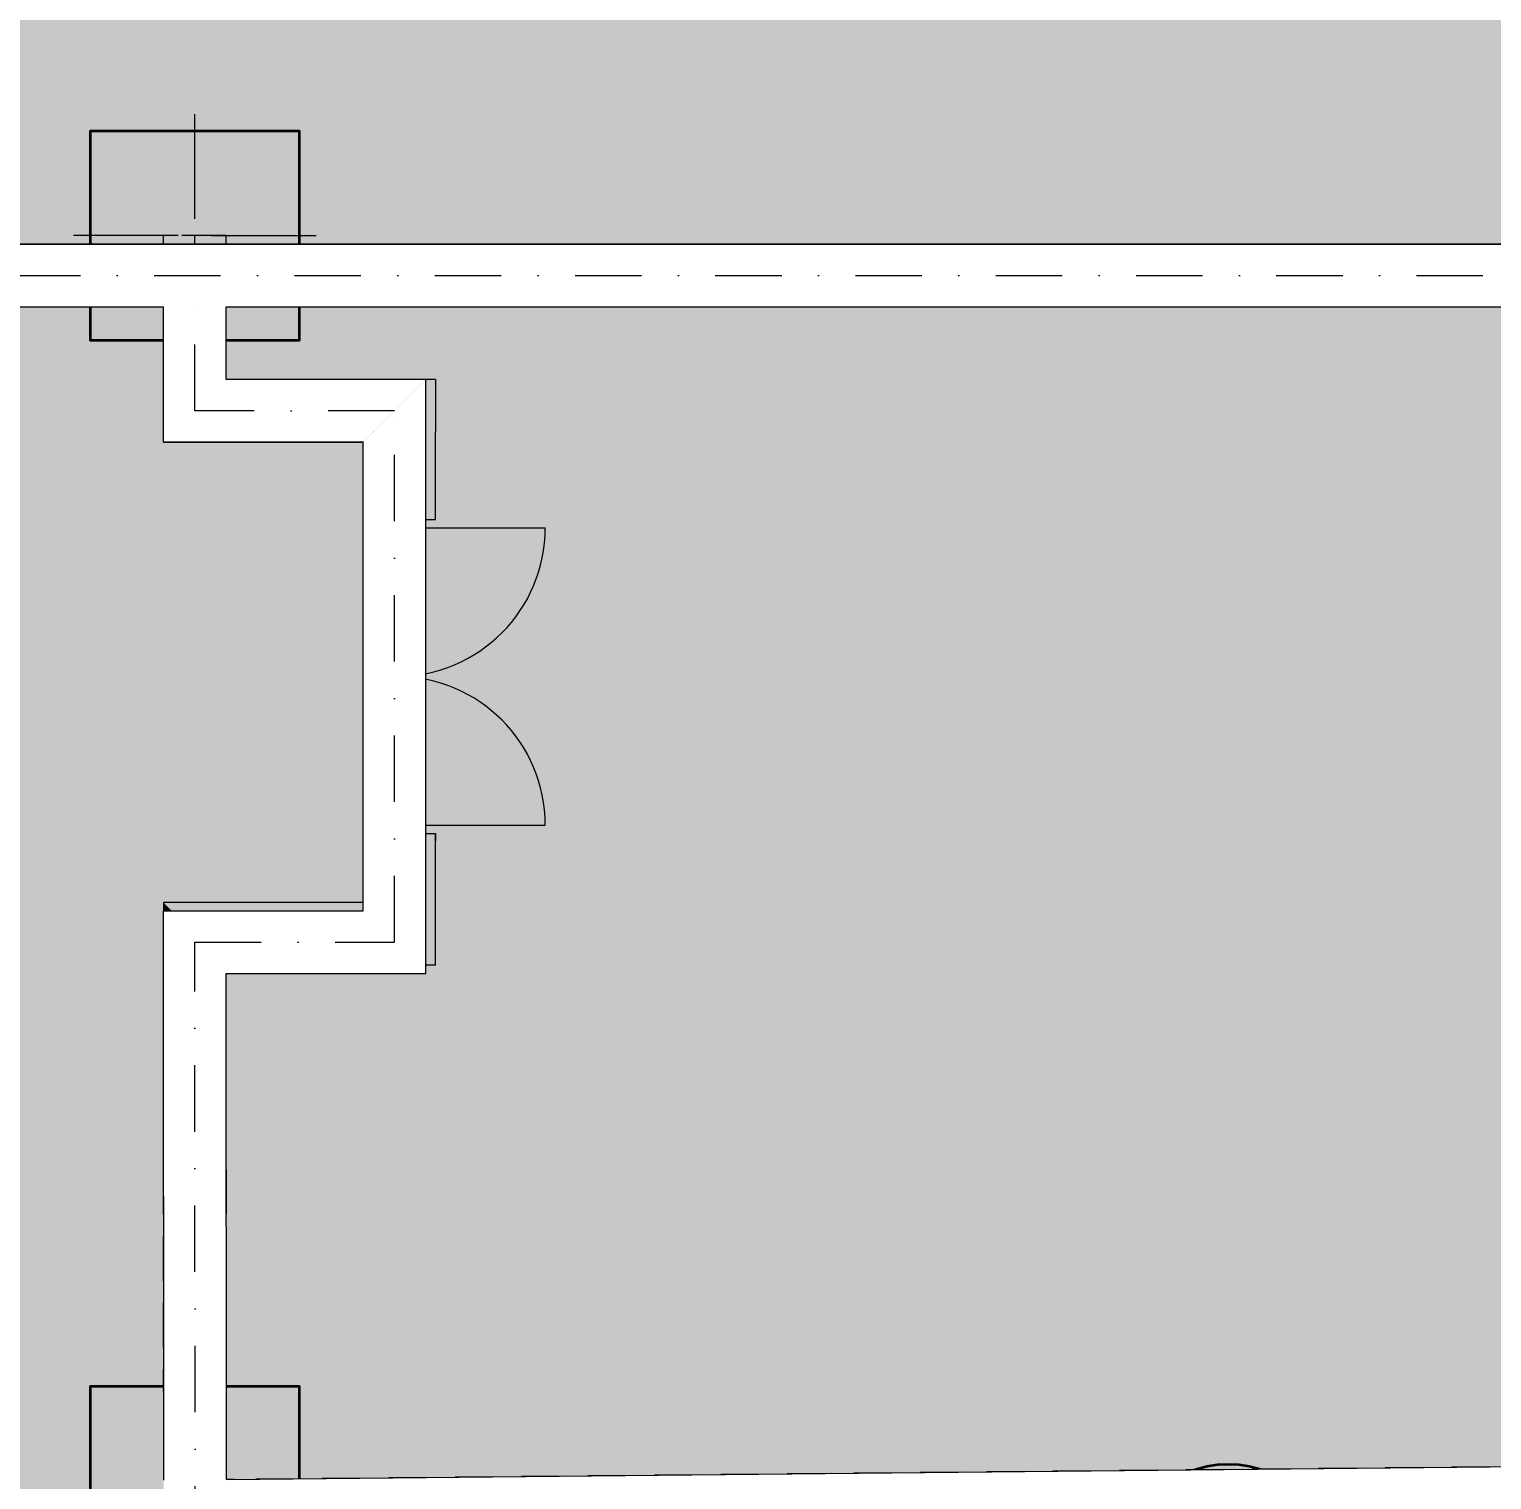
# Model space of a CAD drawing. Header units: millimetres. Extents: x -31264 to 69937, y -40802 to 59035.
# Drawn here: x -8392 to -1401, y 20062 to 26994 of the extents above; entities that cross this region are included whole.
import ezdxf
from ezdxf.enums import TextEntityAlignment as Align

# ---------------------------------------------------------------- set-up
doc = ezdxf.new("R2010")
doc.units = ezdxf.units.MM
doc.header["$MEASUREMENT"] = 0
for name, pattern in [('Dot & Dashed', [670.277762, 317.5, -176.388889, 0, -176.388874]), ('Hidden Line', [317.5, 211.666667, -105.833333]), ('Wipeout_Contour', [1000, 0, -1000])]:
    doc.linetypes.add(name, pattern=pattern)
for name, color, linetype in [('ARCHICAD Zone Stamps', 7, 'Continuous'), ('Model Unit - Zone', 7, 'Continuous'), ('Site & Landscape - Terrain', 7, 'Continuous'), ('Structural - Bearing', 7, 'Continuous'), ('Structural - Grid', 7, 'Continuous')]:
    doc.layers.add(name, color=color, linetype=linetype)
doc.styles.add('GENERATED_STYLE_1', font='arial.ttf')

# ---------------------------------------------------------------- blocks, each defined once
blk = doc.blocks.new('Corridor_04_4', base_point=(-9000, 17505.7))
at = {"layer": 'Model Unit - Zone', "linetype": 'Continuous', "lineweight": 0, "true_color": 0xfdf2d0}
blk.add_hatch(color=254, dxfattribs=at).paths.add_polyline_path([(-14941.4, 25967.5), (-10233, 25967.5), (-10233, 26467.5), (-9233, 26467.5), (-9233, 25467.5), (-9550, 25467.5), (-9550, 20317.5), (-9200, 20317.5), (-9200, 19317.5), (-9550, 19317.5), (-9550, 14507.5), (-9200, 14507.5), (-9200, 14157.5), (-8100, 14157.5), (-8100, 14507.5), (-7750, 14507.5), (-7750, 14745.7), (-6750, 14745.7), (-6750, 16945.7), (-7750, 16945.7), (-7750, 19507.5), (-8100, 19507.5), (-8100, 20507.5), (-7750, 20507.5), (-7750, 22820.6), (-6750, 22820.6), (-6750, 25020.6), (-7750, 25020.6), (-7750, 25507.5), (-8100, 25507.5), (-8100, 26507.5), (-7100, 26507.5), (-7100, 25967.5), (1500, 25967.5), (1500, 26317.5), (1750, 26317.5), (1750, 27817.5), (1372.8, 27817.5), (1372.8, 28167.5), (-8000, 28167.5), (-8000, 27817.5), (-9000, 27817.5), (-9000, 28167.5), (-14591.4, 28167.5), (-14591.4, 27817.5), (-14941.4, 27817.5)])
at = {"layer": 'ARCHICAD Zone Stamps', "color": 5, "lineweight": 25, "style": 'GENERATED_STYLE_1'}
for tag, p in [('DUMMY_849', (-7816.8, 18330.7)), ('ROOM_NAME', (-10183.2, 18262.1)), ('DUMMY_850', (-7816.8, 17741.4)), ('ROOM_NUMBER', (-10183.2, 17672.8)), ('measuredAreaCode', (-10183.2, 17083.5))]:
    blk.add_attdef(tag, text='', height=300, dxfattribs=at).set_placement(p, align=Align.TOP_LEFT)
blk = doc.blocks.new('Laboratory_07_6', base_point=(-2801.3, 21138.5))
at = {"layer": 'Model Unit - Zone', "linetype": 'Continuous', "lineweight": 0, "true_color": 0xe2a1a3}
for points in [[(-7450, 17245.7), (-6450, 17245.7), (-6450, 14445.7), (-7100, 14445.7), (-7100, 14157.5), (1500, 14157.5), (1500, 14507.5), (1750, 14507.5), (1750, 19507.5), (1500, 19507.5), (1500, 20507.5), (1750, 20507.5), (1750, 25317.5), (1500, 25317.5), (1500, 25667.5), (-7100, 25667.5), (-7100, 25507.5), (-7450, 25507.5), (-7450, 25320.6), (-6450, 25320.6), (-6450, 22520.6), (-7450, 22520.6), (-7450, 20507.5), (-7100, 20507.5), (-7100, 19507.5), (-7450, 19507.5)], [(-6635, 24651), (-6635, 23151), (-6450, 23151), (-6450, 24651)]]:
    blk.add_hatch(color=241, dxfattribs=at).paths.add_polyline_path(points)
at = {"layer": 'ARCHICAD Zone Stamps', "color": 5, "lineweight": 25, "insert": (-3479.8, 20716.3), "char_height": 300, "attachment_point": 1, "style": 'GENERATED_STYLE_1'}
blk.add_mtext('\\A1;{\\pql;\\pt0,4600;\\fArial|b0|i0|c0|p34;99.638\\fArial|b0|i0|c0|p34;\\A1{\\H.66x;\\S^  ;}\\fArial|b0|i0|c0|p34; m\\fArial|b0|i0|c0|p34;\\A1{\\H.66x;\\S2^  ;}}', dxfattribs=at)
at = {"layer": 'ARCHICAD Zone Stamps', "color": 5, "lineweight": 25, "style": 'GENERATED_STYLE_1'}
for tag, p in [('DUMMY_849', (-1618, 21963.5)), ('ROOM_NAME', (-3984.5, 21894.9)), ('DUMMY_850', (-1618, 21374.2)), ('ROOM_NUMBER', (-3984.5, 21305.6)), ('measuredAreaCode', (-3984.5, 20716.3))]:
    blk.add_attdef(tag, text='', height=300, dxfattribs=at).set_placement(p, align=Align.TOP_LEFT)
blk = doc.blocks.new('Mesh_1', base_point=(-31264.1, 46149.3))
at = {"color": 254, "linetype": 'Wipeout_Contour', "lineweight": 0, "ltscale": 258748.646944}
blk.add_wipeout([(-31264.1, 46149.3), (-31264.1, -40802.1), (62056.3, -40802.1), (62056.3, 46149.3)], dxfattribs=at).dxf.layer = 'Site & Landscape - Terrain'
at = {"layer": 'Site & Landscape - Terrain', "linetype": 'Continuous', "lineweight": 13, "true_color": 0xa2a233}
h = blk.add_hatch(dxfattribs=at)
h.set_pattern_fill('Grass', color=55, style=0, pattern_type=2)
h.set_pattern_definition([(90, (0, 0), (-600, 0), [86.6025, -259.8076]), (90, (300, 173.2), (-600, 0), [86.6025, -259.8076]), (30, (0, 0), (-300, 519.6152), [86.6025, -259.8076]), (30, (0, 346.4), (-300, 519.6152), [86.6025, -259.8076]), (150, (0, 0), (300, 519.6152), [86.6025, -259.8076]), (150, (0, 346.4), (300, 519.6152), [86.6025, -259.8076])])
h.paths.add_polyline_path([(-31264.1, 46149.3), (-31264.1, -40802.1), (62056.3, -40802.1), (62056.3, 46149.3)])
blk = doc.blocks.new('Slab_1', base_point=(-15091.4, 25667.5))
at = {"layer": 'Structural - Bearing', "color": 123, "linetype": 'Continuous', "lineweight": 20, "true_color": 0x71cebe, "flags": 128}
blk.add_lwpolyline([(-15091.4, 25667.5), (36813.8, 25967.5), (36779, 35494.3), (31778.9, 35476), (31710.5, 38317.5), (-8515.6, 38317.5), (-8500, 35520.7), (-15091.4, 35470.8)], close=True, dxfattribs=at)
blk = doc.blocks.new('Slab_4', base_point=(-17329.5, -4092.5))
at = {"layer": 'Structural - Bearing', "color": 123, "linetype": 'Continuous', "lineweight": 20, "true_color": 0x71cebe, "flags": 128}
blk.add_lwpolyline([(-17329.5, -4092.5), (2000, -4092.5), (2000, 25967.5), (-17329.5, 25967.5)], close=True, dxfattribs=at)
blk = doc.blocks.new('Wall_12', base_point=(2000, 25817.5))
at = {"layer": 'Structural - Bearing', "linetype": 'Continuous', "lineweight": 0, "true_color": 0x353329}
blk.add_hatch(color=250, dxfattribs=at).paths.add_polyline_path([(-7100, 25967.5), (-7100, 25917.5), (1500, 25917.5), (1500, 25967.5)])
at = {"layer": 'Structural - Bearing', "linetype": 'Continuous', "lineweight": 0, "true_color": 0x5a512e}
blk.add_hatch(color=59, dxfattribs=at).paths.add_polyline_path([(-7100, 25917.5), (-7100, 25667.5), (1500, 25667.5), (1500, 25917.5)])
at = {"layer": 'Structural - Bearing', "color": 7, "linetype": 'Continuous', "lineweight": 20}
blk.add_line((1500, 25917.5), (-7100, 25917.5), dxfattribs=at)
at = {"layer": 'Structural - Bearing', "color": 251, "linetype": 'Continuous', "lineweight": 13, "true_color": 0x6a6a6a, "flags": 128}
blk.add_lwpolyline([(1500, 25967.5), (-7100, 25967.5)], dxfattribs=at)
at = {"layer": 'Structural - Bearing', "color": 7, "linetype": 'Continuous', "lineweight": 20, "flags": 128}
blk.add_lwpolyline([(-7100, 25667.5), (1500, 25667.5)], dxfattribs=at)
blk = doc.blocks.new('Wall_46', base_point=(-7600, 17095.7))
at = {"layer": 'Structural - Bearing', "linetype": 'Continuous', "lineweight": 0, "true_color": 0x5a512e}
for points in [[(-7750, 22770.6), (-7750, 22520.6), (-7500, 22520.6), (-7500, 22570.6), (-7700, 22770.6)], [(-7500, 22770.6), (-7700, 22770.6), (-7500, 22570.6)], [(-7500, 22520.6), (-7750, 22520.6), (-7750, 20507.5), (-7500, 20507.5)], [(-7750, 19507.5), (-7750, 17195.7), (-7500, 17195.7), (-7500, 19507.5)]]:
    blk.add_hatch(color=59, dxfattribs=at).paths.add_polyline_path(points)
at = {"layer": 'Structural - Bearing', "linetype": 'Continuous', "lineweight": 0, "true_color": 0x353329}
for points in [[(-7450, 22520.6), (-7500, 22520.6), (-7500, 20507.5), (-7450, 20507.5)], [(-7500, 19507.5), (-7500, 17245.7), (-7450, 17245.7), (-7450, 19507.5)]]:
    blk.add_hatch(color=250, dxfattribs=at).paths.add_polyline_path(points)
at = {"layer": 'Structural - Bearing', "color": 7, "linetype": 'Continuous', "lineweight": 20}
for p, q in [((-7750, 22770.6), (-7700, 22770.6)), ((-7500, 22770.6), (-7700, 22770.6)), ((-7500, 22520.6), (-7450, 22520.6)), ((-7500, 20507.5), (-7500, 22520.6)), ((-7500, 17245.7), (-7500, 19507.5)), ((-7500, 17245.7), (-7500, 17195.7))]:
    blk.add_line(p, q, dxfattribs=at)
at = {"layer": 'Structural - Bearing', "color": 7, "linetype": 'Continuous', "lineweight": 20, "flags": 128}
for points in [[(-7750, 22770.6), (-7750, 20507.5)], [(-7750, 19507.5), (-7750, 17195.7)]]:
    blk.add_lwpolyline(points, dxfattribs=at)
at = {"layer": 'Structural - Bearing', "color": 251, "linetype": 'Continuous', "lineweight": 13, "true_color": 0x6a6a6a, "flags": 128}
for points in [[(-7450, 20507.5), (-7450, 22520.6)], [(-7450, 17245.7), (-7450, 19507.5)]]:
    blk.add_lwpolyline(points, dxfattribs=at)
blk = doc.blocks.new('Wall_47', base_point=(-7600, 25170.6))
at = {"layer": 'Structural - Bearing', "linetype": 'Continuous', "lineweight": 0, "true_color": 0x5a512e}
for points in [[(-7750, 25320.6), (-7750, 25070.6), (-7700, 25070.6), (-7500, 25270.6), (-7500, 25320.6)], [(-7500, 25270.6), (-7450, 25320.6), (-7500, 25320.6)], [(-6700, 25320.6), (-7450, 25320.6), (-7500, 25270.6), (-7500, 25070.6), (-6700, 25070.6)], [(-6700, 25070.6), (-6450, 25070.6), (-6450, 25320.6)], [(-6700, 25320.6), (-6700, 25070.6), (-6450, 25320.6)], [(-7500, 25270.6), (-7700, 25070.6), (-7500, 25070.6)]]:
    blk.add_hatch(color=59, dxfattribs=at).paths.add_polyline_path(points)
at = {"layer": 'Structural - Bearing', "linetype": 'Continuous', "lineweight": 0, "true_color": 0x353329}
for points in [[(-7700, 25070.6), (-7750, 25070.6), (-7750, 25020.6)], [(-6750, 25070.6), (-7700, 25070.6), (-7750, 25020.6), (-6750, 25020.6)], [(-6750, 25020.6), (-6700, 25020.6), (-6700, 25070.6)], [(-6750, 25070.6), (-6750, 25020.6), (-6700, 25070.6)]]:
    blk.add_hatch(color=250, dxfattribs=at).paths.add_polyline_path(points)
at = {"layer": 'Structural - Bearing', "color": 7, "linetype": 'Continuous', "lineweight": 20}
for p, q in [((-7500, 25320.6), (-7450, 25320.6)), ((-7750, 25070.6), (-7700, 25070.6)), ((-7700, 25070.6), (-7500, 25070.6)), ((-7500, 25070.6), (-6700, 25070.6)), ((-6700, 25020.6), (-6700, 25070.6))]:
    blk.add_line(p, q, dxfattribs=at)
at = {"layer": 'Structural - Bearing', "color": 7, "linetype": 'Continuous', "lineweight": 20, "flags": 128}
for points in [[(-7750, 25070.6), (-7750, 25320.6)], [(-6450, 25320.6), (-7450, 25320.6)], [(-6450, 25320.6), (-6450, 25070.6)]]:
    blk.add_lwpolyline(points, dxfattribs=at)
at = {"layer": 'Structural - Bearing', "color": 251, "linetype": 'Continuous', "lineweight": 13, "true_color": 0x6a6a6a, "flags": 128}
for points in [[(-7750, 25020.6), (-7750, 25070.6)], [(-7750, 25020.6), (-6750, 25020.6)]]:
    blk.add_lwpolyline(points, dxfattribs=at)
blk = doc.blocks.new('Double Door 24_4')
at = {"layer": 'Structural - Bearing', "linetype": 'Continuous', "lineweight": 0, "true_color": 0xffffff}
for points in [[(-750, -115), (-710, -115), (-710, 0), (-750, 0)], [(750, 0), (710, 0), (710, -115), (750, -115)]]:
    blk.add_hatch(color=7, dxfattribs=at).paths.add_polyline_path(points)
at = {"layer": 'Structural - Bearing', "color": 30, "linetype": 'Continuous', "lineweight": 18, "true_color": 0xff6600}
for p, q in [((-710, 0), (-710, 710)), ((710, 0), (710, 710))]:
    blk.add_line(p, q, dxfattribs=at)
at = {"layer": 'Structural - Bearing', "color": 7, "linetype": 'Continuous', "lineweight": 20}
for p, q in [((-750, 185), (-787, 185)), ((-750, 185), (-787, 185)), ((-750, 0), (-750, 185)), ((-750, 0), (-750, 185)), ((750, 0), (750, 185)), ((750, 0), (750, 185)), ((750, 185), (787, 185)), ((750, 185), (787, 185)), ((-750, -65), (-750, 0)), ((-750, -65), (-750, 0)), ((750, -65), (750, 0)), ((750, -65), (750, 0))]:
    blk.add_line(p, q, dxfattribs=at)
at = {"layer": 'Structural - Bearing', "color": 30, "linetype": 'Continuous', "lineweight": 20, "true_color": 0xff6600}
for p, q in [((-710, 0), (-750, 0)), ((-750, 0), (-750, -115)), ((-710, -115), (-710, 0)), ((750, 0), (710, 0)), ((710, 0), (710, -115)), ((750, -115), (750, 0)), ((-750, -115), (-710, -115)), ((710, -115), (750, -115))]:
    blk.add_line(p, q, dxfattribs=at)
at = {"layer": 'Structural - Bearing', "color": 251, "linetype": 'Continuous', "lineweight": 13, "true_color": 0x6a6a6a}
for p, q in [((-750, -115), (-750, -65)), ((-750, -115), (-750, -65)), ((750, -115), (750, -65)), ((750, -115), (750, -65)), ((-750, -115), (-787, -115)), ((-750, -115), (-787, -115)), ((750, -115), (787, -115)), ((750, -115), (787, -115))]:
    blk.add_line(p, q, dxfattribs=at)
at = {"layer": 'Structural - Bearing', "color": 30, "linetype": 'Continuous', "lineweight": 18, "true_color": 0xff6600}
for centre, start, end in [((-710, 0), 0, 90), ((710, 0), 90, 180)]:
    blk.add_arc(centre, 710, start, end, dxfattribs=at)
blk = doc.blocks.new('Wall_48', base_point=(-6600, 25170.6))
at = {"layer": 'Structural - Bearing', "linetype": 'Continuous', "lineweight": 0, "true_color": 0x5a512e}
for points in [[(-6700, 25070.6), (-6700, 24651), (-6450, 24651), (-6450, 25070.6)], [(-6700, 22770.6), (-6450, 22770.6), (-6450, 23151), (-6700, 23151)], [(-6700, 22770.6), (-6700, 22520.6), (-6450, 22520.6)], [(-6450, 22770.6), (-6700, 22770.6), (-6450, 22520.6)]]:
    blk.add_hatch(color=59, dxfattribs=at).paths.add_polyline_path(points)
at = {"layer": 'Structural - Bearing', "linetype": 'Continuous', "lineweight": 0, "true_color": 0x353329}
for points in [[(-6700, 25020.6), (-6750, 25020.6), (-6750, 24651), (-6700, 24651)], [(-6750, 22820.6), (-6700, 22820.6), (-6700, 23151), (-6750, 23151)], [(-6750, 22820.6), (-6750, 22770.6), (-6700, 22770.6)], [(-6700, 22820.6), (-6750, 22820.6), (-6700, 22770.6)]]:
    blk.add_hatch(color=250, dxfattribs=at).paths.add_polyline_path(points)
at = {"layer": 'Structural - Bearing', "color": 7, "linetype": 'Continuous', "lineweight": 20}
for p, q in [((-6700, 25020.6), (-6700, 25070.6)), ((-6700, 25020.6), (-6700, 24651)), ((-6450, 24651), (-6450, 24688)), ((-6700, 24651), (-6635, 24651)), ((-6635, 24651), (-6450, 24651)), ((-6700, 23151), (-6700, 22770.6)), ((-6700, 23151), (-6635, 23151)), ((-6635, 23151), (-6450, 23151)), ((-6450, 23151), (-6450, 23114)), ((-6750, 22770.6), (-6700, 22770.6))]:
    blk.add_line(p, q, dxfattribs=at)
at = {"layer": 'Structural - Bearing', "color": 251, "linetype": 'Continuous', "lineweight": 13, "true_color": 0x6a6a6a}
for p, q in [((-6750, 24651), (-6750, 24688)), ((-6750, 24651), (-6700, 24651)), ((-6750, 23151), (-6750, 23114)), ((-6750, 23151), (-6700, 23151))]:
    blk.add_line(p, q, dxfattribs=at)
at = {"layer": 'Structural - Bearing', "color": 7, "linetype": 'Continuous', "lineweight": 20, "flags": 128}
for points in [[(-6450, 24651), (-6450, 25070.6)], [(-6450, 22520.6), (-6450, 23151)], [(-6450, 22520.6), (-6700, 22520.6)]]:
    blk.add_lwpolyline(points, dxfattribs=at)
at = {"layer": 'Structural - Bearing', "color": 251, "linetype": 'Continuous', "lineweight": 13, "true_color": 0x6a6a6a, "flags": 128}
for points in [[(-6750, 25020.6), (-6750, 24651)], [(-6750, 23151), (-6750, 22820.6)]]:
    blk.add_lwpolyline(points, dxfattribs=at)
at = {"layer": 'Structural - Bearing', "color": 21, "linetype": 'Continuous', "lineweight": 18, "true_color": 0xff9955, "zscale": 1000, "rotation": 270}
blk.add_blockref('Double Door 24_4', (-6635, 23901), dxfattribs=at)
blk = doc.blocks.new('Wall_49', base_point=(-6600, 22670.6))
at = {"layer": 'Structural - Bearing', "linetype": 'Continuous', "lineweight": 0, "true_color": 0x353329}
for points in [[(-7750, 22770.6), (-7700, 22770.6), (-7750, 22820.6)], [(-6750, 22820.6), (-7750, 22820.6), (-7700, 22770.6), (-6750, 22770.6)]]:
    blk.add_hatch(color=250, dxfattribs=at).paths.add_polyline_path(points)
at = {"layer": 'Structural - Bearing', "linetype": 'Continuous', "lineweight": 0, "true_color": 0x5a512e}
for points in [[(-7500, 22570.6), (-7450, 22520.6), (-6700, 22520.6), (-6700, 22770.6), (-7500, 22770.6)], [(-7450, 22520.6), (-7500, 22570.6), (-7500, 22520.6)]]:
    blk.add_hatch(color=59, dxfattribs=at).paths.add_polyline_path(points)
at = {"layer": 'Structural - Bearing', "color": 7, "linetype": 'Continuous', "lineweight": 20}
for p, q in [((-7750, 22770.6), (-7700, 22770.6)), ((-7500, 22770.6), (-7700, 22770.6)), ((-6750, 22770.6), (-7500, 22770.6)), ((-6750, 22770.6), (-6700, 22770.6)), ((-7500, 22520.6), (-7450, 22520.6))]:
    blk.add_line(p, q, dxfattribs=at)
at = {"layer": 'Structural - Bearing', "color": 251, "linetype": 'Continuous', "lineweight": 13, "true_color": 0x6a6a6a, "flags": 128}
for points in [[(-7750, 22820.6), (-7750, 22770.6)], [(-6750, 22820.6), (-7750, 22820.6)]]:
    blk.add_lwpolyline(points, dxfattribs=at)
at = {"layer": 'Structural - Bearing', "color": 7, "linetype": 'Continuous', "lineweight": 20, "flags": 128}
blk.add_lwpolyline([(-7450, 22520.6), (-6700, 22520.6)], dxfattribs=at)
blk = doc.blocks.new('Wall_50', base_point=(-7600, 25170.6))
at = {"layer": 'Structural - Bearing', "linetype": 'Continuous', "lineweight": 0, "true_color": 0x5a512e}
blk.add_hatch(color=59, dxfattribs=at).paths.add_polyline_path([(-7750, 25320.6), (-7500, 25320.6), (-7500, 25507.5), (-7750, 25507.5)])
at = {"layer": 'Structural - Bearing', "linetype": 'Continuous', "lineweight": 0, "true_color": 0x353329}
blk.add_hatch(color=250, dxfattribs=at).paths.add_polyline_path([(-7500, 25320.6), (-7450, 25320.6), (-7450, 25507.5), (-7500, 25507.5)])
at = {"layer": 'Structural - Bearing', "color": 7, "linetype": 'Continuous', "lineweight": 20}
for q in [(-7500, 25507.5), (-7450, 25320.6)]:
    blk.add_line((-7500, 25320.6), q, dxfattribs=at)
at = {"layer": 'Structural - Bearing', "color": 7, "linetype": 'Continuous', "lineweight": 20, "flags": 128}
blk.add_lwpolyline([(-7750, 25507.5), (-7750, 25320.6)], dxfattribs=at)
at = {"layer": 'Structural - Bearing', "color": 251, "linetype": 'Continuous', "lineweight": 13, "true_color": 0x6a6a6a, "flags": 128}
blk.add_lwpolyline([(-7450, 25320.6), (-7450, 25507.5)], dxfattribs=at)
blk = doc.blocks.new('Column_9', base_point=(-7600, 26007.5))
at = {"layer": 'Structural - Bearing', "linetype": 'Continuous', "lineweight": 0, "true_color": 0x5a512e}
for points in [[(-8100, 26507.5), (-8100, 25507.5), (-7750, 25507.5), (-7750, 25667.5), (-7850, 25667.5), (-7850, 25917.5), (-7100, 25917.5), (-7100, 26507.5)], [(-7850, 25667.5), (-7750, 25667.5), (-7500, 25667.5), (-7100, 25667.5), (-7100, 25917.5), (-7850, 25917.5)], [(-7750, 25507.5), (-7500, 25507.5), (-7500, 25667.5), (-7750, 25667.5)], [(-7500, 25667.5), (-7500, 25507.5), (-7100, 25507.5), (-7100, 25667.5)]]:
    blk.add_hatch(color=59, dxfattribs=at).paths.add_polyline_path(points)
at = {"layer": 'Structural - Bearing', "color": 1, "linetype": 'Continuous', "lineweight": 0}
for p, q in [((-7600, 26087.5), (-7600, 26587.5)), ((-7680, 26007.5), (-8180, 26007.5)), ((-7520, 26007.5), (-7020, 26007.5)), ((-7600, 25927.5), (-7600, 25427.5))]:
    blk.add_line(p, q, dxfattribs=at)
at = {"layer": 'Structural - Bearing', "color": 14, "linetype": 'Continuous', "lineweight": 35, "true_color": 0xa80f02, "flags": 128}
for points in [[(-7100, 25917.5), (-7100, 26507.5), (-8100, 26507.5), (-8100, 25507.5), (-7750, 25507.5)], [(-7500, 25507.5), (-7100, 25507.5), (-7100, 25667.5)]]:
    blk.add_lwpolyline(points, dxfattribs=at)
at = {"layer": 'Structural - Bearing', "color": 1, "linetype": 'Continuous', "lineweight": 0}
blk.add_point((-7600, 26007.5), dxfattribs=at)
blk = doc.blocks.new('Column_10', base_point=(-7600, 20007.5))
at = {"layer": 'Structural - Bearing', "linetype": 'Continuous', "lineweight": 0, "true_color": 0x5a512e}
for points in [[(-8100, 19507.5), (-7750, 19507.5), (-7750, 20507.5), (-8100, 20507.5)], [(-7500, 20507.5), (-7750, 20507.5), (-7750, 19507.5), (-7500, 19507.5)], [(-7500, 19507.5), (-7100, 19507.5), (-7100, 20507.5), (-7500, 20507.5)]]:
    blk.add_hatch(color=59, dxfattribs=at).paths.add_polyline_path(points)
at = {"layer": 'Structural - Bearing', "color": 1, "linetype": 'Continuous', "lineweight": 0}
for p, q in [((-7600, 20087.5), (-7600, 20587.5)), ((-7680, 20007.5), (-8180, 20007.5)), ((-7520, 20007.5), (-7020, 20007.5)), ((-7600, 19927.5), (-7600, 19427.5))]:
    blk.add_line(p, q, dxfattribs=at)
at = {"layer": 'Structural - Bearing', "color": 14, "linetype": 'Continuous', "lineweight": 35, "true_color": 0xa80f02, "flags": 128}
for points in [[(-7750, 20507.5), (-8100, 20507.5), (-8100, 19507.5), (-7750, 19507.5)], [(-7500, 19507.5), (-7100, 19507.5), (-7100, 20507.5), (-7500, 20507.5)]]:
    blk.add_lwpolyline(points, dxfattribs=at)
at = {"layer": 'Structural - Bearing', "color": 1, "linetype": 'Continuous', "lineweight": 0}
blk.add_point((-7600, 20007.5), dxfattribs=at)
blk = doc.blocks.new('Standard grid marker')
at = {"layer": 'Structural - Grid', "color": 7, "linetype": 'Continuous', "lineweight": 35}
blk.add_circle((-500, 0), 500, dxfattribs=at)
at = {"layer": 'Structural - Grid', "color": 7, "lineweight": 13, "style": 'GENERATED_STYLE_1'}
blk.add_attdef('AC_MarkerText_1', text='', height=350, dxfattribs=at).set_placement((-500, 175), align=Align.TOP_CENTER)
blk = doc.blocks.new('Beam_7', base_point=(-7597.6, 17033.1))
at = {"layer": 'Structural - Bearing', "color": 132, "linetype": 'Hidden Line', "lineweight": 20, "true_color": 0x00bfbf}
for p, q in [((-7748.9, 20061), (-7750.1, 22781.4)), ((-7448.9, 20063.9), (-7449.9, 22481.4)), ((-7747.6, 16883.1), (-7748.8, 19761)), ((-7447.7, 17183.1), (-7448.8, 19763.9))]:
    blk.add_line(p, q, dxfattribs=at)
at = {"layer": 'Structural - Bearing', "color": 123, "linetype": 'Dot & Dashed', "lineweight": 20, "true_color": 0x71cebe}
blk.add_line((-7597.6, 17033.1), (-7600, 22631.4), dxfattribs=at)
blk = doc.blocks.new('Beam_8', base_point=(-7600, 22631.4))
at = {"layer": 'Structural - Bearing', "color": 132, "linetype": 'Hidden Line', "lineweight": 20, "true_color": 0x00bfbf}
for p, q in [((-7750.1, 22781.4), (-6795.6, 22781.4)), ((-7449.9, 22481.4), (-6495.6, 22481.4))]:
    blk.add_line(p, q, dxfattribs=at)
at = {"layer": 'Structural - Bearing', "color": 123, "linetype": 'Dot & Dashed', "lineweight": 20, "true_color": 0x71cebe}
blk.add_line((-7600, 22631.4), (-6645.6, 22631.4), dxfattribs=at)
blk = doc.blocks.new('Beam_9', base_point=(-6645.6, 22631.4))
at = {"layer": 'Structural - Bearing', "color": 132, "linetype": 'Hidden Line', "lineweight": 20, "true_color": 0x00bfbf}
for p, q in [((-6495.6, 22481.4), (-6495.6, 25320.6)), ((-6795.6, 22781.4), (-6795.6, 25020.6))]:
    blk.add_line(p, q, dxfattribs=at)
at = {"layer": 'Structural - Bearing', "color": 123, "linetype": 'Dot & Dashed', "lineweight": 20, "true_color": 0x71cebe}
blk.add_line((-6645.6, 22631.4), (-6645.6, 25170.6), dxfattribs=at)
blk = doc.blocks.new('Beam_10', base_point=(-6645.6, 25170.6))
at = {"layer": 'Structural - Bearing', "color": 132, "linetype": 'Hidden Line', "lineweight": 20, "true_color": 0x00bfbf}
for p, q in [((-6495.6, 25320.6), (-7450, 25320.6)), ((-6795.6, 25020.6), (-7750, 25020.6))]:
    blk.add_line(p, q, dxfattribs=at)
at = {"layer": 'Structural - Bearing', "color": 123, "linetype": 'Dot & Dashed', "lineweight": 20, "true_color": 0x71cebe}
blk.add_line((-6645.6, 25170.6), (-7600, 25170.6), dxfattribs=at)
blk = doc.blocks.new('Beam_11', base_point=(-7600, 25170.6))
at = {"layer": 'Structural - Bearing', "color": 132, "linetype": 'Hidden Line', "lineweight": 20, "true_color": 0x00bfbf}
for p, q in [((-7750, 25967.5), (-7750, 26007.5)), ((-7450, 26007.5), (-7750, 26007.5)), ((-7450, 25967.5), (-7450, 26007.5)), ((-7750, 25020.6), (-7750, 25667.5)), ((-7450, 25320.6), (-7450, 25667.5))]:
    blk.add_line(p, q, dxfattribs=at)
at = {"layer": 'Structural - Bearing', "color": 123, "linetype": 'Dot & Dashed', "lineweight": 20, "true_color": 0x71cebe}
blk.add_line((-7600, 25170.6), (-7600, 26007.5), dxfattribs=at)
blk = doc.blocks.new('Beam_12', base_point=(-7600, 25817.5))
at = {"layer": 'Structural - Bearing', "color": 132, "linetype": 'Hidden Line', "lineweight": 20, "true_color": 0x00bfbf}
for p, q in [((-7450, 25967.5), (1776, 25967.5)), ((-7450, 25667.5), (1779.8, 25667.5))]:
    blk.add_line(p, q, dxfattribs=at)
at = {"layer": 'Structural - Bearing', "color": 123, "linetype": 'Dot & Dashed', "lineweight": 20, "true_color": 0x71cebe}
blk.add_line((-7600, 25817.5), (39791.4, 25817.5), dxfattribs=at)
blk = doc.blocks.new('Beam_33', base_point=(-15091.4, 25817.5))
at = {"layer": 'Structural - Bearing', "color": 132, "linetype": 'Hidden Line', "lineweight": 20, "true_color": 0x00bfbf}
for p, q in [((-14941.4, 25967.5), (-9733, 25967.5)), ((-9583, 25967.5), (-7750, 25967.5)), ((-14941.4, 25667.5), (-9882.7, 25667.5)), ((-9582.7, 25667.5), (-7750, 25667.5))]:
    blk.add_line(p, q, dxfattribs=at)
at = {"layer": 'Structural - Bearing', "color": 123, "linetype": 'Dot & Dashed', "lineweight": 20, "true_color": 0x71cebe}
blk.add_line((-15091.4, 25817.5), (-7600, 25817.5), dxfattribs=at)
blk = doc.blocks.new('Beam_36', base_point=(1943.1, 20007))
at = {"layer": 'Structural - Bearing', "color": 132, "linetype": 'Hidden Line', "lineweight": 20, "true_color": 0x00bfbf}
blk.add_line((1792.7, 20155.5), (-7448.9, 20063.9), dxfattribs=at)
blk = doc.blocks.new('Beam_89', base_point=(-7597.6, 17033.1))
at = {"color": 254, "linetype": 'Wipeout_Contour', "lineweight": 0, "ltscale": 85050.925488}
blk.add_wipeout([(-7449.9, 22481.4), (-7750.1, 22781.4), (-7747.6, 16883.1), (-7447.7, 17183.1)], dxfattribs=at).dxf.layer = 'Structural - Bearing'
at = {"layer": 'Structural - Bearing', "color": 132, "linetype": 'Continuous', "lineweight": 20, "true_color": 0x00bfbf}
for p, q in [((-7748.9, 20061), (-7750.1, 22781.4)), ((-7448.9, 20063.9), (-7449.9, 22481.4)), ((-7747.6, 16883.1), (-7748.8, 19761)), ((-7447.7, 17183.1), (-7448.8, 19763.9))]:
    blk.add_line(p, q, dxfattribs=at)
at = {"layer": 'Structural - Bearing', "color": 123, "linetype": 'Dot & Dashed', "lineweight": 20, "true_color": 0x71cebe}
blk.add_line((-7597.6, 17033.1), (-7600, 22631.4), dxfattribs=at)
blk = doc.blocks.new('Beam_90', base_point=(-7600, 22631.4))
at = {"color": 254, "linetype": 'Wipeout_Contour', "lineweight": 0, "ltscale": 94921.467269}
blk.add_wipeout([(-7750.1, 22781.4), (-7449.9, 22481.4), (-6495.6, 22481.4), (-6795.6, 22781.4)], dxfattribs=at).dxf.layer = 'Structural - Bearing'
at = {"layer": 'Structural - Bearing', "color": 132, "linetype": 'Continuous', "lineweight": 20, "true_color": 0x00bfbf}
for p, q in [((-7750.1, 22781.4), (-6795.6, 22781.4)), ((-7449.9, 22481.4), (-6495.6, 22481.4))]:
    blk.add_line(p, q, dxfattribs=at)
at = {"layer": 'Structural - Bearing', "color": 123, "linetype": 'Dot & Dashed', "lineweight": 20, "true_color": 0x71cebe}
blk.add_line((-7600, 22631.4), (-6645.6, 22631.4), dxfattribs=at)
blk = doc.blocks.new('Beam_91', base_point=(-6645.6, 22631.4))
at = {"color": 254, "linetype": 'Wipeout_Contour', "lineweight": 0, "ltscale": 99241.880981}
blk.add_wipeout([(-6795.6, 22781.4), (-6495.6, 22481.4), (-6495.6, 25320.6), (-6795.6, 25020.6)], dxfattribs=at).dxf.layer = 'Structural - Bearing'
at = {"layer": 'Structural - Bearing', "color": 132, "linetype": 'Continuous', "lineweight": 20, "true_color": 0x00bfbf}
for p, q in [((-6495.6, 22481.4), (-6495.6, 25320.6)), ((-6795.6, 22781.4), (-6795.6, 25020.6))]:
    blk.add_line(p, q, dxfattribs=at)
at = {"layer": 'Structural - Bearing', "color": 123, "linetype": 'Dot & Dashed', "lineweight": 20, "true_color": 0x71cebe}
blk.add_line((-6645.6, 22631.4), (-6645.6, 25170.6), dxfattribs=at)
blk = doc.blocks.new('Beam_92', base_point=(-6645.6, 25170.6))
at = {"color": 254, "linetype": 'Wipeout_Contour', "lineweight": 0, "ltscale": 104654.879977}
blk.add_wipeout([(-7450, 25320.6), (-7750, 25020.6), (-6795.6, 25020.6), (-6495.6, 25320.6)], dxfattribs=at).dxf.layer = 'Structural - Bearing'
at = {"layer": 'Structural - Bearing', "color": 132, "linetype": 'Continuous', "lineweight": 20, "true_color": 0x00bfbf}
for p, q in [((-6495.6, 25320.6), (-7450, 25320.6)), ((-6795.6, 25020.6), (-7750, 25020.6))]:
    blk.add_line(p, q, dxfattribs=at)
at = {"layer": 'Structural - Bearing', "color": 123, "linetype": 'Dot & Dashed', "lineweight": 20, "true_color": 0x71cebe}
blk.add_line((-6645.6, 25170.6), (-7600, 25170.6), dxfattribs=at)
blk = doc.blocks.new('Beam_93', base_point=(-7600, 25170.6))
at = {"color": 254, "linetype": 'Wipeout_Contour', "lineweight": 0, "ltscale": 106126.657707}
blk.add_wipeout([(-7750, 25020.6), (-7450, 25320.6), (-7450, 25667.5), (-7750, 25667.5)], dxfattribs=at).dxf.layer = 'Structural - Bearing'
at = {"layer": 'Structural - Bearing', "color": 123, "linetype": 'Dot & Dashed', "lineweight": 20, "true_color": 0x71cebe}
blk.add_line((-7600, 25170.6), (-7600, 25817.5), dxfattribs=at)
at = {"layer": 'Structural - Bearing', "color": 132, "linetype": 'Continuous', "lineweight": 20, "true_color": 0x00bfbf}
for p, q in [((-7750, 25020.6), (-7750, 25667.5)), ((-7450, 25320.6), (-7450, 25667.5))]:
    blk.add_line(p, q, dxfattribs=at)
blk = doc.blocks.new('Beam_94', base_point=(-17179.5, 25817.5))
at = {"color": 254, "linetype": 'Wipeout_Contour', "lineweight": 0, "ltscale": 113772.135534}
blk.add_wipeout([(-17329.5, 25967.5), (-17029.5, 25667.5), (1722.8, 25667.5), (1722.8, 25967.5)], dxfattribs=at).dxf.layer = 'Structural - Bearing'
at = {"layer": 'Structural - Bearing', "color": 132, "linetype": 'Continuous', "lineweight": 20, "true_color": 0x00bfbf}
for p, q in [((-14941.4, 25967.5), (1722.8, 25967.5)), ((-9582.7, 25667.5), (-7750, 25667.5)), ((-7450, 25667.5), (1722.8, 25667.5))]:
    blk.add_line(p, q, dxfattribs=at)
at = {"layer": 'Structural - Bearing', "color": 123, "linetype": 'Dot & Dashed', "lineweight": 20, "true_color": 0x71cebe}
blk.add_line((-17179.5, 25817.5), (39791.4, 25817.5), dxfattribs=at)
blk = doc.blocks.new('Beam_103', base_point=(-17179.5, 19817.5))
at = {"color": 254, "linetype": 'Wipeout_Contour', "lineweight": 0, "ltscale": 82680.828312}
blk.add_wipeout([(-7448.9, 20063.9), (-7448.8, 19763.9), (1722.8, 19854.8), (1722.8, 20154.8)], dxfattribs=at).dxf.layer = 'Structural - Bearing'
at = {"layer": 'Structural - Bearing', "color": 132, "linetype": 'Continuous', "lineweight": 20, "true_color": 0x00bfbf}
blk.add_line((-7448.9, 20063.9), (1722.8, 20154.8), dxfattribs=at)

msp = doc.modelspace()

# ---------------------------------------------------------------- linework, layer by layer
at = {"layer": 'Model Unit - Zone', "color": 254, "linetype": 'Continuous', "lineweight": 0, "true_color": 0xfdf2d0, "flags": 128}
msp.add_lwpolyline([(-8100.0001, 19507.5444), (-8100.0001, 20507.5443), (-7750.0002, 20507.5443), (-7750.0002, 22820.6362), (-6750, 22820.6362), (-6750, 25020.6362), (-7750.0002, 25020.6362), (-7750.0002, 25507.544), (-8100.0001, 25507.544), (-8100.0001, 26507.5444), (-7099.9999, 26507.5444), (-7099.9999, 25967.5491), (1499.9999, 25967.5491), (1499.9999, 26317.5493), (1750.0002, 26317.5493), (1750.0002, 27817.5493)], dxfattribs=at)
at = {"layer": 'Model Unit - Zone', "color": 241, "linetype": 'Continuous', "lineweight": 0, "true_color": 0xe2a1a3, "flags": 128}
msp.add_lwpolyline([(1499.9999, 19507.5444), (1499.9999, 20507.5443), (1749.9999, 20507.5443), (1749.9999, 25317.5492), (1499.9999, 25317.5492), (1499.9999, 25667.5492), (-7100.0001, 25667.5492), (-7100.0001, 25507.5444), (-7450, 25507.5444), (-7450, 25320.6363), (-6450.0001, 25320.6363), (-6450.0001, 22520.6361), (-7450, 22520.6361), (-7450, 20507.5445), (-7100.0001, 20507.5445), (-7100.0001, 19507.5444)], dxfattribs=at)

# ---------------------------------------------------------------- block references
at = {"layer": 'Model Unit - Zone', "color": 5, "linetype": 'Continuous', "lineweight": 35}
msp.add_blockref('Corridor_04_4', (-9000.0001, 17505.6918), dxfattribs=at)
msp.add_blockref('Laboratory_07_6', (-2801.281, 21138.4607), dxfattribs=at).add_auto_attribs({'ROOM_NAME': 'Laboratory', 'ROOM_NUMBER': '07', 'measuredAreaCode': 'A: '})

# ---------------------------------------------------------------- next in the draw order: block references
at = {"layer": 'Site & Landscape - Terrain', "color": 54, "lineweight": 25}
msp.add_blockref('Mesh_1', (-31264.0752, 46149.2543), dxfattribs=at)

# ---------------------------------------------------------------- next in the draw order: block references
at = {"layer": 'Structural - Bearing', "color": 123, "linetype": 'Continuous', "lineweight": 20, "true_color": 0x71cebe}
for name, p in [('Slab_1', (-15091.4251, 25667.5493)), ('Slab_4', (-17329.5066, -4092.4557))]:
    msp.add_blockref(name, p, dxfattribs=at)
at = {"layer": 'Structural - Bearing', "color": 14, "lineweight": 35, "true_color": 0xa80f02}
for name, p in [('Column_9', (-7600, 26007.5443)), ('Column_10', (-7600, 20007.5443))]:
    msp.add_blockref(name, p, dxfattribs=at)
at = {"layer": 'Structural - Bearing', "color": 132, "lineweight": 20, "true_color": 0x00bfbf}
for name, p in [('Beam_11', (-7600, 25170.6361)), ('Beam_33', (-15091.4251, 25817.5493)), ('Beam_12', (-7600, 25817.5493)), ('Beam_10', (-6645.5652, 25170.6361)), ('Beam_9', (-6645.5652, 22631.3776)), ('Beam_7', (-7597.6361, 17033.1266)), ('Beam_8', (-7600, 22631.3776)), ('Beam_36', (1943.0665, 20006.9803))]:
    msp.add_blockref(name, p, dxfattribs=at)
at = {"layer": 'Structural - Bearing', "color": 7, "lineweight": 35}
for name, p in [('Wall_12', (2000, 25817.5493)), ('Wall_50', (-7600, 25170.6361)), ('Wall_47', (-7600, 25170.6361)), ('Wall_48', (-6600, 25170.6361)), ('Wall_49', (-6600, 22670.6361)), ('Wall_46', (-7600, 17095.708))]:
    msp.add_blockref(name, p, dxfattribs=at)
at = {"layer": 'Structural - Grid', "color": 8, "linetype": 'Continuous', "lineweight": 15, "zscale": 1000}
msp.add_blockref('Standard grid marker', (-2160.9886, 19637.6954), dxfattribs=at)

# ---------------------------------------------------------------- next in the draw order: block references
at = {"layer": 'Structural - Bearing', "color": 132, "lineweight": 20, "true_color": 0x00bfbf}
msp.add_blockref('Beam_89', (-7597.6361, 17033.1266), dxfattribs=at)

# ---------------------------------------------------------------- next in the draw order: block references
for name, p in [('Beam_90', (-7600, 22631.3776)), ('Beam_103', (-17179.5066, 19817.5493))]:
    msp.add_blockref(name, p, dxfattribs=at)

# ---------------------------------------------------------------- next in the draw order: block references
msp.add_blockref('Beam_91', (-6645.5652, 22631.3776), dxfattribs=at)

# ---------------------------------------------------------------- next in the draw order: block references
msp.add_blockref('Beam_92', (-6645.5652, 25170.6361), dxfattribs=at)

# ---------------------------------------------------------------- next in the draw order: block references
msp.add_blockref('Beam_93', (-7600, 25170.6361), dxfattribs=at)

# ---------------------------------------------------------------- next in the draw order: block references
msp.add_blockref('Beam_94', (-17179.5066, 25817.5493), dxfattribs=at)

doc.saveas('drawing.dxf')
